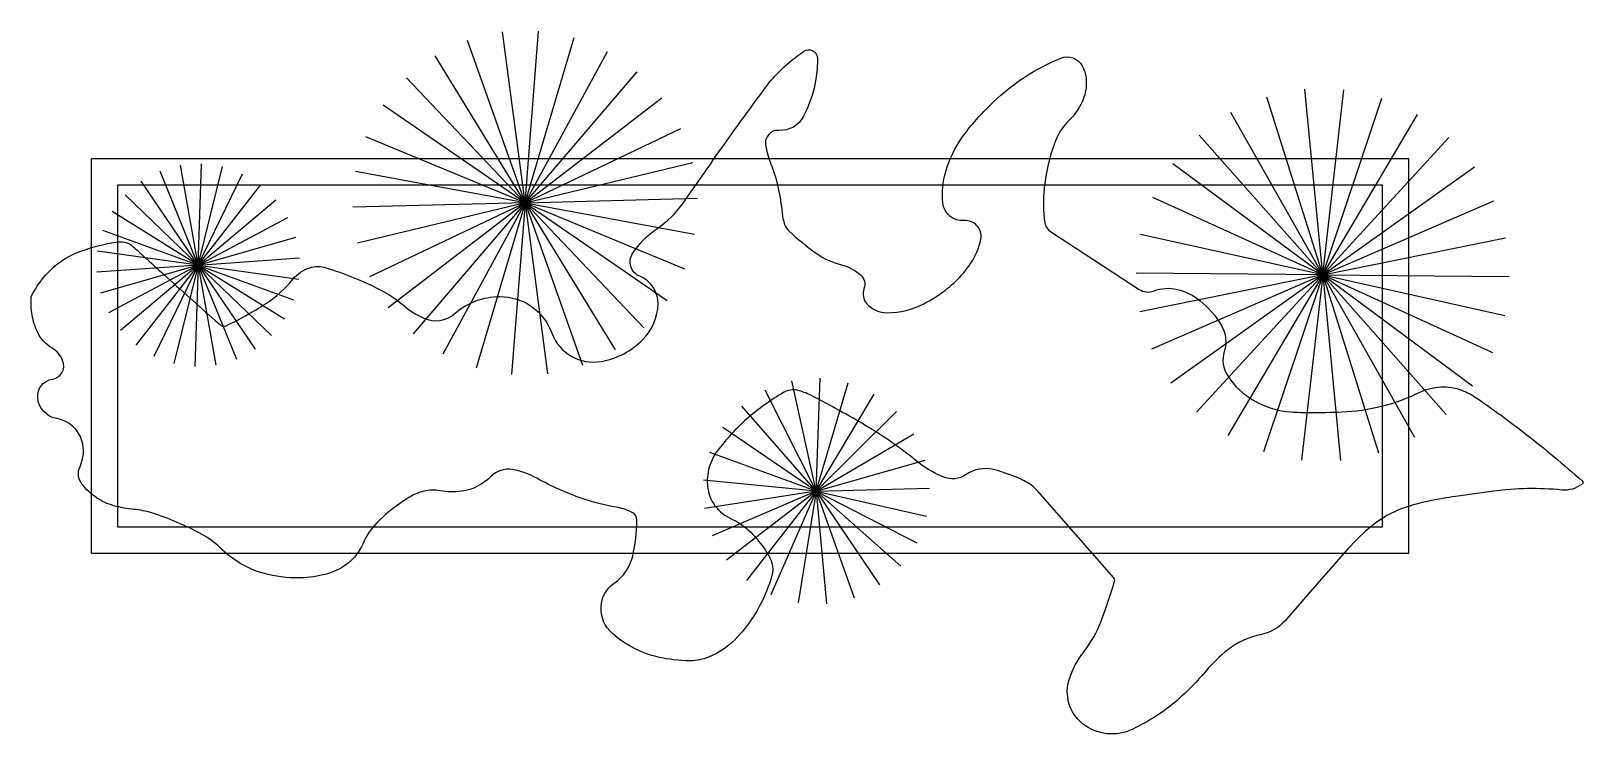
# Model space of a CAD drawing. Header units: millimetres. Extents: x 247.16 to 247.75, y 2604.384 to 2604.651.
import ezdxf

# ---------------------------------------------------------------- set-up
doc = ezdxf.new("R2010")
doc.units = ezdxf.units.MM
doc.header["$LTSCALE"] = 10
doc.layers.add('Vegetais', color=94, linetype='Continuous')

msp = doc.modelspace()

# ---------------------------------------------------------------- linework, layer by layer
at = {"layer": 'Vegetais'}
for p, q in [((247.34794, 2604.58537), (247.3261, 2604.64708)), ((247.34794, 2604.58537), (247.3394, 2604.65027)), ((247.34794, 2604.58537), (247.35308, 2604.65063)), ((247.34794, 2604.58537), (247.36654, 2604.64813)), ((247.34794, 2604.58537), (247.31375, 2604.64119)), ((247.34794, 2604.58537), (247.37918, 2604.64289)), ((247.34794, 2604.58537), (247.39046, 2604.63514)), ((247.34794, 2604.58537), (247.30289, 2604.63286)), ((247.65075, 2604.55798), (247.64401, 2604.62848)), ((247.65075, 2604.55798), (247.65881, 2604.62834)), ((247.34794, 2604.58537), (247.294, 2604.62246)), ((247.34794, 2604.58537), (247.39988, 2604.62521)), ((247.65075, 2604.55798), (247.6295, 2604.62553)), ((247.65075, 2604.55798), (247.67326, 2604.62512)), ((247.65075, 2604.55798), (247.61592, 2604.61964)), ((247.65075, 2604.55798), (247.68673, 2604.61898)), ((247.34794, 2604.58537), (247.28747, 2604.61043)), ((247.34794, 2604.58537), (247.40702, 2604.61354)), ((247.65075, 2604.55798), (247.60386, 2604.61105)), ((247.65075, 2604.55798), (247.69863, 2604.61016)), ((247.22383, 2604.56171), (247.21709, 2604.59966)), ((247.22383, 2604.56171), (247.22513, 2604.60023)), ((247.22383, 2604.56171), (247.23311, 2604.59912)), ((247.34794, 2604.58537), (247.41159, 2604.60064)), ((247.65075, 2604.55798), (247.59385, 2604.60014)), ((247.65075, 2604.55798), (247.70843, 2604.59907)), ((247.22383, 2604.56171), (247.20223, 2604.59364)), ((247.22383, 2604.56171), (247.20934, 2604.59743)), ((247.22383, 2604.56171), (247.24069, 2604.59638)), ((247.34794, 2604.58537), (247.28358, 2604.59731)), ((247.22383, 2604.56171), (247.19607, 2604.58845)), ((247.22383, 2604.56171), (247.24753, 2604.59211)), ((247.34794, 2604.58537), (247.41337, 2604.58708)), ((247.65075, 2604.55798), (247.58633, 2604.58739)), ((247.22383, 2604.56171), (247.19111, 2604.58209)), ((247.22383, 2604.56171), (247.25333, 2604.58652)), ((247.34794, 2604.58537), (247.2825, 2604.58367)), ((247.34794, 2604.58537), (247.28429, 2604.5701)), ((247.34794, 2604.58537), (247.28885, 2604.5572)), ((247.34794, 2604.58537), (247.296, 2604.54553)), ((247.34794, 2604.58537), (247.30542, 2604.5356)), ((247.34794, 2604.58537), (247.3167, 2604.52785)), ((247.34794, 2604.58537), (247.32934, 2604.52261)), ((247.34794, 2604.58537), (247.34279, 2604.52012)), ((247.34794, 2604.58537), (247.4123, 2604.57343)), ((247.34794, 2604.58537), (247.40841, 2604.56031)), ((247.34794, 2604.58537), (247.40188, 2604.54829)), ((247.34794, 2604.58537), (247.39299, 2604.53788)), ((247.34794, 2604.58537), (247.38213, 2604.52956)), ((247.34794, 2604.58537), (247.36978, 2604.52367)), ((247.34794, 2604.58537), (247.35647, 2604.52047)), ((247.65075, 2604.55798), (247.71571, 2604.58618)), ((247.22383, 2604.56171), (247.18759, 2604.57484)), ((247.22383, 2604.56171), (247.25785, 2604.57985)), ((247.22383, 2604.56171), (247.26087, 2604.57238)), ((247.65075, 2604.55798), (247.58162, 2604.57335)), ((247.65075, 2604.55798), (247.72015, 2604.57206)), ((247.22383, 2604.56171), (247.18565, 2604.56702)), ((247.22383, 2604.56171), (247.26228, 2604.56444)), ((247.22383, 2604.56171), (247.18538, 2604.55897)), ((247.22383, 2604.56171), (247.18679, 2604.55103)), ((247.22383, 2604.56171), (247.18982, 2604.54356)), ((247.22383, 2604.56171), (247.19433, 2604.53689)), ((247.22383, 2604.56171), (247.20014, 2604.5313)), ((247.22383, 2604.56171), (247.20698, 2604.52704)), ((247.22383, 2604.56171), (247.21455, 2604.52429)), ((247.22383, 2604.56171), (247.22254, 2604.52318)), ((247.22383, 2604.56171), (247.23058, 2604.52375)), ((247.22383, 2604.56171), (247.23832, 2604.52598)), ((247.22383, 2604.56171), (247.24543, 2604.52977)), ((247.22383, 2604.56171), (247.2516, 2604.53496)), ((247.22383, 2604.56171), (247.25655, 2604.54132)), ((247.22383, 2604.56171), (247.26007, 2604.54857)), ((247.22383, 2604.56171), (247.26201, 2604.55639)), ((247.65075, 2604.55798), (247.57994, 2604.55864)), ((247.65075, 2604.55798), (247.58135, 2604.54391)), ((247.65075, 2604.55798), (247.58579, 2604.52979)), ((247.65075, 2604.55798), (247.59307, 2604.5169)), ((247.65075, 2604.55798), (247.60287, 2604.5058)), ((247.65075, 2604.55798), (247.61477, 2604.49699)), ((247.65075, 2604.55798), (247.62824, 2604.49084)), ((247.65075, 2604.55798), (247.64269, 2604.48763)), ((247.65075, 2604.55798), (247.72156, 2604.55732)), ((247.65075, 2604.55798), (247.71988, 2604.54261)), ((247.65075, 2604.55798), (247.71517, 2604.52857)), ((247.65075, 2604.55798), (247.70765, 2604.51582)), ((247.65075, 2604.55798), (247.69764, 2604.50491)), ((247.65075, 2604.55798), (247.68558, 2604.49632)), ((247.65075, 2604.55798), (247.672, 2604.49043)), ((247.65075, 2604.55798), (247.65749, 2604.48749)), ((247.45849, 2604.47581), (247.44925, 2604.51776)), ((247.45849, 2604.47581), (247.45998, 2604.51874)), ((247.45849, 2604.47581), (247.47061, 2604.51702)), ((247.45849, 2604.47581), (247.43911, 2604.51415)), ((247.45849, 2604.47581), (247.48048, 2604.51272)), ((247.45849, 2604.47581), (247.43018, 2604.50812)), ((247.45849, 2604.47581), (247.48896, 2604.50609)), ((247.45849, 2604.47581), (247.42304, 2604.50007)), ((247.45849, 2604.47581), (247.49554, 2604.49756)), ((247.45849, 2604.47581), (247.41812, 2604.49049)), ((247.45849, 2604.47581), (247.49978, 2604.48766)), ((247.45849, 2604.47581), (247.41573, 2604.47999)), ((247.45849, 2604.47581), (247.41604, 2604.46922)), ((247.45849, 2604.47581), (247.41901, 2604.45887)), ((247.45849, 2604.47581), (247.42446, 2604.44959)), ((247.45849, 2604.47581), (247.43205, 2604.44195)), ((247.45849, 2604.47581), (247.4413, 2604.43644)), ((247.45849, 2604.47581), (247.45163, 2604.4334)), ((247.45849, 2604.47581), (247.50143, 2604.47702)), ((247.45849, 2604.47581), (247.47291, 2604.43534)), ((247.45849, 2604.47581), (247.46239, 2604.43303)), ((247.45849, 2604.47581), (247.50038, 2604.4663)), ((247.45849, 2604.47581), (247.4967, 2604.45618)), ((247.45849, 2604.47581), (247.49062, 2604.4473)), ((247.45849, 2604.47581), (247.48252, 2604.4402))]:
    msp.add_line(p, q, dxfattribs=at)
msp.add_lwpolyline([(247.16048, 2604.54976, -0.084346), (247.16795, 2604.56003, -0.095723), (247.17731, 2604.5662, -0.066604), (247.19373, 2604.57055, -0.216338), (247.19894, 2604.56894, -0.005158), (247.20337, 2604.56491, 0.003009), (247.21095, 2604.55798, 0.002393), (247.23031, 2604.54066, 0.021202), (247.23258, 2604.53881, 0.28076), (247.23442, 2604.53864, 0.028001), (247.2494, 2604.54703, 0.082276), (247.25978, 2604.55632, -0.148965), (247.26623, 2604.56072, -0.152301), (247.27235, 2604.56073, -0.0417), (247.29266, 2604.5525, -0.060104), (247.30177, 2604.54643, 0.072098), (247.30949, 2604.54155, 0.293224), (247.32125, 2604.54333, -0.181985), (247.33833, 2604.54976, -0.315902), (247.35811, 2604.53589, 0.36481), (247.37678, 2604.52511, 0.155243), (247.39269, 2604.53348, 0.192175), (247.39841, 2604.54703, 0.31121), (247.39152, 2604.55745, -0.474236), (247.38879, 2604.5662, -0.097516), (247.39792, 2604.57545, 0.089357), (247.40802, 2604.58537, 0.002842), (247.42002, 2604.60253, -0.00475), (247.42725, 2604.61276, -0.00186), (247.43191, 2604.61919, -0.001188), (247.43926, 2604.6292, -0.043793), (247.44534, 2604.63607, -0.037269), (247.45368, 2604.64289, -0.606737), (247.45897, 2604.64014, -0.119108), (247.45368, 2604.61824, -0.297658), (247.4443, 2604.61289, 0.482845), (247.43926, 2604.60728, 0.052178), (247.44129, 2604.60001, -0.041088), (247.44407, 2604.59085, -0.029303), (247.4455, 2604.58162, 0.060014), (247.44647, 2604.57715, 0.124833), (247.44818, 2604.57457, 0.028734), (247.45849, 2604.5662, 0.097596), (247.46806, 2604.56181, -0.125985), (247.47531, 2604.55798, -0.305512), (247.4766, 2604.55274, 0.279032), (247.47772, 2604.54703, 0.211602), (247.48542, 2604.54361, 0.120891), (247.49934, 2604.54703, 0.042156), (247.50737, 2604.55212, 0.046146), (247.51376, 2604.55798, 0.063086), (247.51873, 2604.56507, 0.078391), (247.52097, 2604.57168, 0.490427), (247.51465, 2604.5786, -0.409954), (247.50655, 2604.58537, -0.09541), (247.50768, 2604.59729, -0.080755), (247.51376, 2604.61002, -0.028342), (247.51857, 2604.61617, -0.021183), (247.52578, 2604.62372, -0.095116), (247.5513, 2604.6403, -0.380933), (247.55943, 2604.63741, -0.12604), (247.56102, 2604.63121, -0.105056), (247.55943, 2604.62372, -0.098504), (247.55453, 2604.61678, 0.101628), (247.54981, 2604.61002, 0.040194), (247.54685, 2604.60125, 0.035262), (247.54501, 2604.59085, 0.062542), (247.54527, 2604.57776, 0.215319), (247.54741, 2604.57442), (247.56423, 2604.56346), (247.58106, 2604.5525, 0.240629), (247.58672, 2604.55191, -0.150784), (247.59548, 2604.5525, -0.113468), (247.60426, 2604.54818, -0.089496), (247.6123, 2604.53881, -0.212311), (247.61341, 2604.52894, 0.225914), (247.6147, 2604.51963, 0.118151), (247.62485, 2604.51012, 0.113205), (247.63873, 2604.50594, 0.016768), (247.64594, 2604.5057, 0.010048), (247.65796, 2604.50594, 0.103887), (247.6878, 2604.51347, -0.2084), (247.70362, 2604.51416, -0.058118), (247.70908, 2604.51129, -0.015522), (247.72766, 2604.49772, -0.015852), (247.74932, 2604.47971, -0.467346), (247.74928, 2604.47855, -0.194163), (247.7415, 2604.47628, 0.05886), (247.71564, 2604.47581, 0.00147), (247.70123, 2604.4738, 0.004384), (247.69641, 2604.47307, 0.02964), (247.68479, 2604.47049, 0.043414), (247.67719, 2604.46759, 0.058103), (247.66948, 2604.46268, 0.041858), (247.66036, 2604.4539), (247.64594, 2604.43746), (247.63633, 2604.42651, -0.165254), (247.62752, 2604.42142, 0.117674), (247.6147, 2604.41555, 0.051816), (247.60648, 2604.40761, -0.037598), (247.59548, 2604.39638, -0.0359), (247.58807, 2604.39076, -0.030814), (247.57865, 2604.38542, -0.289574), (247.55962, 2604.38752, -0.316092), (247.55462, 2604.40459, -0.082406), (247.56017, 2604.41495, 0.072978), (247.56664, 2604.42651, 0.020047), (247.57173, 2604.44164, 0.2566), (247.57144, 2604.44294), (247.55702, 2604.45937), (247.5426, 2604.47581, 0.099385), (247.53736, 2604.47982, 0.052876), (247.52578, 2604.48403, 0.214199), (247.51544, 2604.48216, -0.25725), (247.50655, 2604.48129, -0.069531), (247.49618, 2604.48758, 0.037344), (247.47772, 2604.50046, 0.014144), (247.45642, 2604.51227, 0.06306), (247.45128, 2604.51416, 0.188188), (247.44628, 2604.51342, 0.052563), (247.43205, 2604.5032, 0.049529), (247.421, 2604.49118, 0.10307), (247.41763, 2604.48403, 0.10228), (247.4174, 2604.47638, 0.118914), (247.42004, 2604.47033, 0.125767), (247.42646, 2604.46521, -0.103823), (247.43446, 2604.45937, -0.037959), (247.43976, 2604.45252, -0.073079), (247.44167, 2604.44842, -0.144685), (247.44168, 2604.44385, -0.050644), (247.43686, 2604.43198, -0.0751), (247.42753, 2604.41937, -0.099601), (247.41763, 2604.41281, -0.097036), (247.41053, 2604.41142, -0.057266), (247.39841, 2604.41281, -0.124757), (247.38108, 2604.42177, -0.227459), (247.37678, 2604.43198, -0.234465), (247.38173, 2604.44085, 0.187003), (247.38879, 2604.45116, 0.057775), (247.39039, 2604.46488, 0.27167), (247.38879, 2604.46759, 0.08676), (247.38256, 2604.46977, -0.042497), (247.36957, 2604.47307, -0.043532), (247.35239, 2604.48075, 0.083892), (247.34313, 2604.48403, 0.247199), (247.33496, 2604.48139, -0.166051), (247.32391, 2604.47581, -0.081817), (247.31562, 2604.47601, 0.111228), (247.30949, 2604.47581, 0.080731), (247.303, 2604.47294, 0.043399), (247.29266, 2604.46485, 0.104558), (247.28628, 2604.45575, -0.126512), (247.28065, 2604.44842, -0.087546), (247.27372, 2604.44473, -0.068039), (247.26382, 2604.44294, -0.066896), (247.25037, 2604.44416, -0.079381), (247.23979, 2604.44842, -0.059607), (247.23202, 2604.45445, 0.070917), (247.22537, 2604.45937, 0.023011), (247.21554, 2604.46412, 0.025075), (247.20615, 2604.46759, 0.053758), (247.19951, 2604.46891, -0.045867), (247.19173, 2604.47033, -0.082098), (247.18523, 2604.47336, -0.077546), (247.17971, 2604.47855, -0.282393), (247.17897, 2604.48519, 0.184041), (247.17971, 2604.49498, 0.286032), (247.17023, 2604.50338, -0.343893), (247.16289, 2604.51142, -0.394218), (247.16843, 2604.51837, 0.47136), (247.1725, 2604.52511, 0.178665), (247.16822, 2604.53029, -0.151314), (247.16289, 2604.53607, -0.067769), (247.16077, 2604.5427, -0.066758), (247.16048, 2604.54976)], format="xyb", close=True, dxfattribs=at)
at = {"layer": 'Vegetais', "color": 2}
for points in [[(247.68328, 2604.45219), (247.18328, 2604.45219), (247.18328, 2604.60219), (247.68328, 2604.60219)], [(247.67328, 2604.46219), (247.19328, 2604.46219), (247.19328, 2604.59219), (247.67328, 2604.59219)]]:
    msp.add_lwpolyline(points, close=True, dxfattribs=at)

doc.saveas('drawing.dxf')
